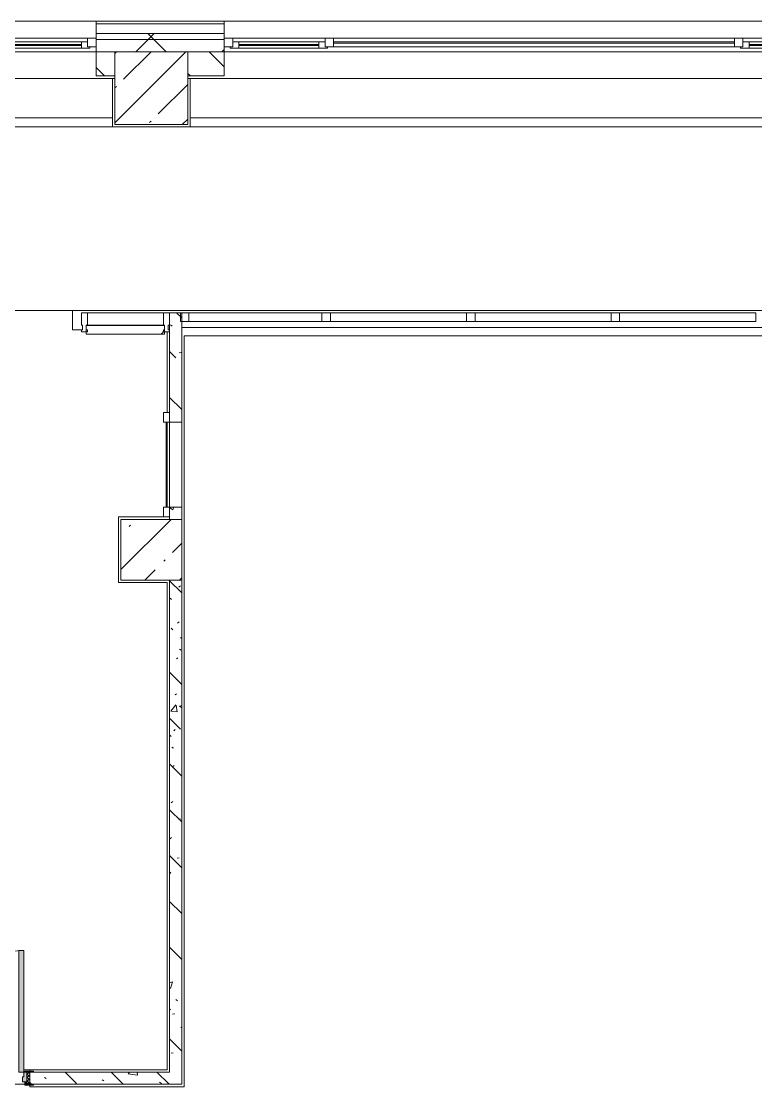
# Model space of a CAD drawing. Header units: millimetres. Extents: x -3724 to 231642, y -8553 to 29017.
# Drawn here: x 139094 to 145139, y 18580 to 27350 of the extents above; entities that cross this region are included whole.
import ezdxf

# ---------------------------------------------------------------- set-up
doc = ezdxf.new("R2010")
doc.units = ezdxf.units.MM
for name, color, linetype, lineweight, true_color in [('A-DOOR-2', 7, 'Continuous', 5, 0xaaaaaa), ('A-DOOR-3', 7, 'Continuous', 5, 0xe2e2e2), ('A-DOOR-FRAM-3', 7, 'Continuous', 5, 0xe2e2e2), ('A-DOOR-FRAM-4', 7, 'Continuous', 5, 0xaaaaaa), ('A-FLOR-1', 7, 'Continuous', 5, 0xaaaaaa), ('I-WALL-5', 7, 'Continuous', 5, 0x787878)]:
    doc.layers.add(name, color=color, linetype=linetype, lineweight=lineweight, true_color=true_color)
for name, color, linetype, lineweight in [('A-GLAZ-2', 7, 'Continuous', 5), ('A-GLAZ-CURT-2', 7, 'Continuous', 5), ('A-GLAZ-CWMG-2', 7, 'Continuous', 5), ('A-WALL', 7, 'Continuous', 9), ('A-WALL-3', 7, 'Continuous', 5), ('I-WALL-3', 7, 'Continuous', 5), ('S-COLS-2', 7, 'Continuous', 5)]:
    doc.layers.add(name, color=color, linetype=linetype, lineweight=lineweight)
pattern_1 = [(135, (79704.3, 0), (-377.1708, -377.1708), [533.4, -88.9, 17.78, -88.9]), (135, (79704.3, 376.94), (-377.1708, -377.1708), []), (50, (79704.3, 0), (637.6445, -55.7866), [66.675, -733.425]), (355, (79704.3, 0), (-123.3494, 668.699), [53.34, -586.74]), (100.451, (79757.4, -4.65), (514.299, 612.908), [56.665, -623.315]), (46.184, (79704.3, 177.8), (948.776, -147.15), [100.012, -1100.137]), (96.636, (79783.3, 165.5), (830.909, 865.997), [84.998, -934.973]), (351.184, (79704.3, 177.8), (830.918, 865.988), [80.01, -880.11]), (21, (79793.2, 133.35), (530.6506, -357.9283), [66.675, -733.425]), (326, (79793.2, 133.35), (216.308, 644.6585), [53.34, -586.74]), (71.451, (79837.4, 103.5), (746.9596, 286.7243), [56.665, -623.315]), (37.5, (79704.28, 0), (10.8105, 295.9426), [16.764, -562.864, 16.764, -578.866, -588.962]), (37.5, (79704.28, 0), (10.8105, 295.9426), [-1175.258, 16.764, -572.198]), (7.5, (79704.28, 0), (233.8692, 350.6318), [16.764, -322.834, 16.764, -549.529, -224.472]), (7.5, (79704.28, 0), (233.8692, 350.6318), [-905.891, 16.764, -207.708]), (327.5, (79506.03, 0), (474.5678, -20.0513), [16.764, -205.486, 16.764, -676.656, -920.115]), (327.5, (79506.03, 0), (474.5678, -20.0513), [-915.67, 16.764, -903.351]), (317.5, (79417.13, 0), (518.4522, 88.9934), [16.764, -272.161, 16.764, -443.738, -653.415]), (317.5, (79417.13, 0), (518.4522, 88.9934), [-749.427, 16.764, -636.651])]
pattern_2 = [(45, (79704.3, 0), (-353.5534, 353.5534), []), (135, (79704.3, 0), (-353.5534, -353.5534), [])]

# ---------------------------------------------------------------- blocks, each defined once
blk = doc.blocks.new('Системная панель - Стекло - 70мм-31693619-1_3_1_птичка')
at = {"layer": 'A-GLAZ-CURT-2'}
for p, q in [((547.5, 35), (-547.5, 35)), ((-547.5, 35), (-547.5, -35)), ((547.5, -35), (547.5, 35)), ((-547.5, -35), (547.5, -35))]:
    blk.add_line(p, q, dxfattribs=at)
blk = doc.blocks.new('Прямоугольный импост - 50 x 70 мм-23766079-1_3_1_птичка')
at = {"layer": 'A-GLAZ-CWMG-2'}
for p, q in [((-35, 35), (35, 35)), ((-35, -35), (-35, 35)), ((35, 35), (35, -35)), ((35, -35), (-35, -35))]:
    blk.add_line(p, q, dxfattribs=at)
blk = doc.blocks.new('Системная панель - Стекло - 70мм-31693620-1_3_1_птичка')
at = {"layer": 'A-GLAZ-CURT-2'}
for p, q in [((560, 35), (-560, 35)), ((-560, 35), (-560, -35)), ((560, -35), (560, 35)), ((-560, -35), (560, -35))]:
    blk.add_line(p, q, dxfattribs=at)
blk = doc.blocks.new('Прямоугольный импост - 50 x 70 мм-V202-1_3_1_птичка')
at = {"layer": 'A-GLAZ-CWMG-2'}
for p, q in [((-35, 35), (35, 35)), ((-35, -35), (-35, 35)), ((35, 35), (35, -35)), ((35, -35), (-35, -35))]:
    blk.add_line(p, q, dxfattribs=at)
blk = doc.blocks.new('Прямоугольный импост - Импост структурный с накладкой - 160мм Темный-32302294-1_3_1_птичка')
at = {"layer": 'A-GLAZ-CWMG-2'}
for p, q in [((-25, 40), (-25, 140)), ((-25, 140), (25, 140)), ((25, 140), (25, 40)), ((-15, 40), (-25, 40)), ((-25, -17), (-25, 0)), ((-25, 0), (-15, 0)), ((-15, 0), (-15, 40)), ((15, 40), (15, 0)), ((25, 40), (15, 40)), ((15, 0), (25, 0)), ((25, 0), (25, -17)), ((25, -17), (-25, -17))]:
    blk.add_line(p, q, dxfattribs=at)
blk = doc.blocks.new('110_Дверь_СКБ_1Ст_Внутренняя1 - Д-11 1100x2100h_кладовые _все__ коридор _между помещениями блока столовой__ моечные _все_-V200-1_3_1_птичка')
at = {"layer": 'A-DOOR-2'}
h = blk.add_hatch(dxfattribs=at)
h.set_pattern_fill('FP_147', color=256, style=0, pattern_type=2)
h.set_pattern_definition([(135, (1751.41, 114.685), (-14.14214, -14.14214), []), (225, (1751.41, 114.685), (14.14214, -14.14214), [])])
h.paths.add_polyline_path([(562.5, 50), (537.5, 50), (537.5, -50), (562.5, -50)])
at = {"layer": 'A-DOOR-3'}
h = blk.add_hatch(color=256, dxfattribs=at)
h.paths.add_polyline_path([(537.5, 50), (512.5, 50), (512.5, 10), (502.5, 10), (502.5, -30), (537.5, -30)])
h.paths.add_polyline_path([(-477.5, -6), (-477.5, 10), (-487.5, 10), (-487.5, 50), (-512.5, 50), (-512.5, -30), (-477.5, -30)])
at = {"layer": 'A-DOOR-FRAM-3'}
for points in [[(512.5, 70), (512.5, 1050), (472.5, 1050), (472.5, 50), (512.5, 50)], [(-497.5, 50), (-497.5, 58), (-567.5, 58), (-562.5, 50), (-512.5, 50)], [(592.5, 58), (522.5, 58), (522.5, 50), (592.5, 50)], [(-497.5, -50), (-567.5, -50), (-562.5, -58), (-497.5, -58)], [(-497.5, -30), (-512.5, -30), (-512.5, -50), (-497.5, -50)], [(537.5, -30), (522.5, -30), (522.5, -50), (537.5, -50)], [(592.5, -58), (587.5, -50), (522.5, -50), (522.5, -58), (587.5, -58)]]:
    blk.add_hatch(color=256, dxfattribs=at).paths.add_polyline_path(points)
at = {"layer": 'A-DOOR-FRAM-4'}
h = blk.add_hatch(dxfattribs=at)
h.set_pattern_fill('FP_148', color=256, style=0, pattern_type=2)
h.set_pattern_definition([(45, (-371.384, 114.685), (-14.1421, 14.1421), []), (135, (-371.384, 114.685), (-14.1421, -14.1421), [])])
h.paths.add_polyline_path([(-512.5, -50), (-512.5, 50), (-537.5, 50), (-537.5, -50)])
at = {"layer": 'A-DOOR-2'}
for p, q in [((512.5, 1050), (472.5, 1050)), ((472.5, 1050), (472.5, 50)), ((512.5, 50), (512.5, 1050)), ((472.5, 50), (512.5, 50))]:
    blk.add_line(p, q, dxfattribs=at)
blk.add_arc((512.5, 50), 1000, 90, 180, dxfattribs=at)
at = {"layer": 'A-DOOR-FRAM-4'}
for p, q in [((-497.5, 58), (-567.5, 58)), ((-567.5, 58), (-567.5, 50)), ((-567.5, 50), (-497.5, 50)), ((-512.5, 50), (-537.5, 50)), ((-537.5, 50), (-537.5, -50)), ((-487.5, 50), (-512.5, 50)), ((-512.5, 50), (-512.5, -30)), ((-512.5, -50), (-512.5, 50)), ((-497.5, 50), (-512.5, 50)), ((-512.5, 50), (-512.5, 49)), ((-512.5, 49), (-497.5, 49)), ((-497.5, 50), (-497.5, 58)), ((-497.5, 49), (-497.5, 50)), ((-487.5, 10), (-487.5, 50)), ((-477.5, 10), (-487.5, 10)), ((-477.5, -30), (-477.5, 10)), ((512.5, 10), (502.5, 10)), ((502.5, 10), (502.5, -30)), ((512.5, 50), (512.5, 10)), ((537.5, 50), (512.5, 50)), ((592.5, 58), (522.5, 58)), ((522.5, 58), (522.5, 50)), ((537.5, 50), (522.5, 50)), ((522.5, 50), (522.5, 49)), ((522.5, 50), (592.5, 50)), ((522.5, 49), (537.5, 49)), ((537.5, -30), (537.5, 50)), ((562.5, 50), (537.5, 50)), ((537.5, 50), (537.5, -50)), ((537.5, 49), (537.5, 50)), ((562.5, -50), (562.5, 50)), ((592.5, 50), (592.5, 58)), ((-497.5, -50), (-567.5, -50)), ((-567.5, -50), (-567.5, -58)), ((-567.5, -58), (-497.5, -58)), ((-537.5, -50), (-512.5, -50)), ((-512.5, -30), (-477.5, -30)), ((-497.5, -30), (-512.5, -30)), ((-512.5, -30), (-512.5, -50)), ((-512.5, -50), (-497.5, -50)), ((-497.5, -50), (-497.5, -30)), ((-497.5, -58), (-497.5, -50)), ((502.5, -30), (537.5, -30)), ((537.5, -30), (522.5, -30)), ((522.5, -30), (522.5, -50)), ((522.5, -50), (537.5, -50)), ((592.5, -50), (522.5, -50)), ((522.5, -50), (522.5, -58)), ((522.5, -58), (592.5, -58)), ((537.5, -50), (537.5, -30)), ((537.5, -50), (562.5, -50)), ((592.5, -58), (592.5, -50))]:
    blk.add_line(p, q, dxfattribs=at)
blk = doc.blocks.new('Системная панель - Стекло - 70мм-V212-1_3_1_птичка')
at = {"layer": 'A-GLAZ-CURT-2'}
for p, q in [((560, 35), (-560, 35)), ((-560, 35), (-560, -35)), ((560, -35), (560, 35)), ((-560, -35), (560, -35))]:
    blk.add_line(p, q, dxfattribs=at)
blk = doc.blocks.new('120_Окно_СКБ_2Ст - 120_Окно_СКБ_2Ст 2300х2400 _мал створка справа_-19949978-1_3_1_птичка')
at = {"layer": 'A-GLAZ-2'}
for p, q in [((-1150, -75), (-1150, -5)), ((-1150, -5), (-1080, -5)), ((1150, -5), (-1150, -5)), ((-1080, -75), (-1150, -75)), ((-1150, -75), (-1100, -75)), ((-1080, -75), (-1100, -75)), ((-1100, -75), (-1100, -85)), ((-1100, -85), (270, -85)), ((270, -85), (-1100, -85)), ((-1080, -5), (-1080, -75)), ((250, -35), (-1080, -35)), ((-1080, -35), (-1080, -75)), ((-1030, -85), (-1030, -35)), ((-1030, -55), (200, -55)), ((200, -65), (-1030, -65)), ((200, -85), (200, -35)), ((250, -75), (250, -5)), ((250, -5), (320, -5)), ((250, -75), (250, -35)), ((320, -75), (250, -75)), ((270, -75), (250, -75)), ((270, -75), (300, -75)), ((270, -85), (270, -75)), ((320, -75), (300, -75)), ((300, -75), (300, -85)), ((300, -85), (1100, -85)), ((1100, -85), (300, -85)), ((320, -5), (320, -75)), ((1080, -35), (320, -35)), ((320, -35), (320, -75)), ((370, -85), (370, -35)), ((370, -55), (1030, -55)), ((1030, -65), (370, -65)), ((1030, -85), (1030, -35)), ((1080, -75), (1080, -5)), ((1080, -5), (1150, -5)), ((1080, -75), (1080, -35)), ((1150, -75), (1080, -75)), ((1100, -75), (1080, -75)), ((1100, -75), (1150, -75)), ((1100, -85), (1100, -75)), ((1150, -5), (1150, -75))]:
    blk.add_line(p, q, dxfattribs=at)
blk = doc.blocks.new('120_Окно_СКБ_3Ст - 120_Окно_СКБ_3Ст_5100-21641134-1_3_1_птичка')
at = {"layer": 'A-GLAZ-2'}
for p, q in [((-2550, -75), (-2550, -5)), ((-2550, -5), (-2480, -5)), ((2550, -5), (-2550, -5)), ((-2480, -75), (-2550, -75)), ((-2550, -75), (-2500, -75)), ((-2480, -75), (-2500, -75)), ((-2500, -75), (-2500, -85)), ((-2500, -85), (-1700, -85)), ((-1700, -85), (-2500, -85)), ((-2480, -5), (-2480, -75)), ((-1720, -35), (-2480, -35)), ((-2480, -35), (-2480, -75)), ((-2430, -85), (-2430, -35)), ((-2430, -55), (-1770, -55)), ((-1770, -65), (-2430, -65)), ((-1770, -85), (-1770, -35)), ((-1720, -75), (-1720, -5)), ((-1720, -5), (-1650, -5)), ((-1720, -75), (-1720, -35)), ((-1650, -75), (-1720, -75)), ((-1700, -75), (-1720, -75)), ((-1700, -75), (1700, -75)), ((-1700, -85), (-1700, -75)), ((-1650, -5), (-1650, -75)), ((1650, -35), (-1650, -35)), ((1650, -45), (-1650, -45)), ((1650, -75), (1650, -5)), ((1650, -5), (1720, -5)), ((1720, -75), (1650, -75)), ((1720, -75), (1700, -75)), ((1700, -75), (1700, -85)), ((1700, -85), (2500, -85)), ((2500, -85), (1700, -85)), ((1720, -5), (1720, -75)), ((2480, -35), (1720, -35)), ((1720, -35), (1720, -75)), ((1770, -85), (1770, -35)), ((1770, -55), (2430, -55)), ((2430, -65), (1770, -65)), ((2430, -85), (2430, -35)), ((2480, -75), (2480, -5)), ((2480, -5), (2550, -5)), ((2480, -75), (2480, -35)), ((2550, -75), (2480, -75)), ((2500, -75), (2480, -75)), ((2500, -75), (2550, -75)), ((2500, -85), (2500, -75)), ((2550, -5), (2550, -75))]:
    blk.add_line(p, q, dxfattribs=at)
blk = doc.blocks.new('BSC_Колонна _Прямоугольная - 500х500-V243-1_3_1_птичка')
at = {"layer": 'S-COLS-2'}
h = blk.add_hatch(dxfattribs=at)
h.set_pattern_fill('FP_200', color=256, style=0, pattern_type=2)
h.set_pattern_definition([(45, (-60460, -23000), (-285.1231, 285.1231), []), (45, (-60174.88, -23000), (-285.1231, 285.1231), [504.031, -100.806, 16.764, -84.042])])
h.paths.add_polyline_path([(237.1, -250), (250, -250), (247.8, 250), (-250, 249.2), (-250, -250), (150, -250)])
for p, q in [((250, 250), (-250, 250)), ((-250, 250), (-250, -250)), ((250, -250), (250, 250)), ((-250, -250), (250, -250))]:
    blk.add_line(p, q, dxfattribs=at)
blk = doc.blocks.new('Штора противопожарная_Рен - ШТ_700х700-22567375-1_3_1_птичка')
at = {"layer": 'A-DOOR-2'}
for p, q in [((-430, 100), (-350, 100)), ((-430, 50), (-430, 100)), ((-350, 100), (-350, 50)), ((350, 100), (430, 100)), ((350, 50), (350, 100)), ((430, 100), (430, 50)), ((-350, 50), (-430, 50)), ((-350, 77.5), (350, 77.5)), ((-350, 72.5), (-350, 77.5)), ((350, 72.5), (-350, 72.5)), ((350, 77.5), (350, 72.5)), ((430, 50), (350, 50))]:
    blk.add_line(p, q, dxfattribs=at)
blk = doc.blocks.new('Системная панель - Стекло - 70мм-32304938-1_3_1_птичка')
at = {"layer": 'A-GLAZ-CURT-2'}
h = blk.add_hatch(dxfattribs=at)
h.set_pattern_fill('FP_213', color=256, style=0, pattern_type=2)
h.set_pattern_definition([(225, (60747.5, 24310), (1414.214, -1414.214), [1000, -3000]), (225, (61747.5, 24810), (1414.214, -1414.214), [3000, -1000]), (225, (59747.5, 25310), (1414.214, -1414.214), [1000, -3000])])
h.paths.add_polyline_path([(322.5, 35), (-322.5, 35), (-322.5, -35), (322.5, -35), (322.5, 0)])
for p, q in [((322.5, 35), (-322.5, 35)), ((-322.5, 35), (-322.5, -35)), ((322.5, -35), (322.5, 35)), ((-322.5, -35), (322.5, -35))]:
    blk.add_line(p, q, dxfattribs=at)
blk = doc.blocks.new('Прямоугольный импост - Импост структурный с накладкой - 160мм Темный-32304618-1_3_1_птичка')
at = {"layer": 'A-GLAZ-CWMG-2'}
for p, q in [((59935, 24950), (60560, 24950)), ((59935, 24850), (60560, 24850))]:
    blk.add_line(p, q, dxfattribs=at)
blk = doc.blocks.new('Системная панель - Стекло - 70мм-V260-1_3_1_птичка')
at = {"layer": 'A-GLAZ-CURT-2'}
for p, q in [((560, 35), (-560, 35)), ((-560, 35), (-560, -35)), ((560, -35), (560, 35)), ((-560, -35), (560, -35))]:
    blk.add_line(p, q, dxfattribs=at)
blk = doc.blocks.new('Прямоугольный импост - Импост структурный с накладкой - 160мм Темный-32302318-1_3_1_птичка')
at = {"layer": 'A-GLAZ-CWMG-2'}
for p, q in [((0, 140), (-50, 140)), ((-50, 140), (-50, 40)), ((0, 40), (0, 140)), ((-50, 40), (-40, 40)), ((-40, 0), (-50, 0)), ((-50, 0), (-50, -17)), ((-40, 40), (-40, 0)), ((-10, 0), (-10, 40)), ((-10, 40), (0, 40)), ((0, 0), (-10, 0)), ((0, -17), (0, 0)), ((-50, -17), (0, -17))]:
    blk.add_line(p, q, dxfattribs=at)
blk = doc.blocks.new('Зашивка приборов отопления9 - Зашивка приборов отопления-33277916-1_3_1_птичка')
at = {"layer": 'A-WALL-3'}
for p, q in [((51570, 26880), (51570, 26555)), ((54140, 26880), (51570, 26880)), ((54140, 26555), (54140, 26880)), ((51570, 26555), (54140, 26555)), ((54140, 26555), (51570, 26555)), ((51570, 26555), (51570, 26480)), ((54140, 26480), (54140, 26555)), ((51570, 26480), (54140, 26480))]:
    blk.add_line(p, q, dxfattribs=at)
blk = doc.blocks.new('Зашивка приборов отопления10 - Зашивка приборов отопления-33278020-1_3_1_птичка')
at = {"layer": 'A-WALL-3'}
for p, q in [((51570, 26880), (51570, 26555)), ((56925.6, 26880), (51570, 26880)), ((56925.6, 26555), (56925.6, 26880)), ((51570, 26555), (56925.6, 26555)), ((56930, 26555), (51570, 26555)), ((51570, 26555), (51570, 26480)), ((56930, 26480), (56930, 26555)), ((51570, 26480), (56930, 26480))]:
    blk.add_line(p, q, dxfattribs=at)

msp = doc.modelspace()

# ---------------------------------------------------------------- hatches: boundary and pattern name
at = {"layer": 'A-WALL-3'}
h = msp.add_hatch(dxfattribs=at)
h.set_pattern_fill('FP_137', color=256, style=0, pattern_type=2)
h.set_pattern_definition(pattern_2)
h.paths.add_polyline_path([(160567.7, 27200), (164674.3, 27200), (164674.3, 27250), (160054.3, 27250), (160054.3, 27200), (160354.3, 27200)])
h.paths.add_polyline_path([(156372.5, 27200), (156954.3, 27200), (156954.3, 27250), (156054.3, 27250), (156054.3, 27200)])
h.paths.add_polyline_path([(150014.3, 27200), (150514.3, 27200), (150514.3, 27250), (147914.3, 27250), (147914.3, 27200), (147982.1, 27200)])
h.paths.add_polyline_path([(152614.3, 27200), (153954.3, 27200), (153954.3, 27250), (152614.3, 27250), (152614.3, 27210)])
h.paths.add_polyline_path([(146814.3, 27200), (146814.3, 27250), (145864.3, 27250), (145864.3, 27200), (146464.3, 27200)])
h.paths.add_polyline_path([(140464.3, 27200), (140764.3, 27200), (140764.3, 27250), (139709.3, 27250), (139709.3, 27200)])
h.paths.add_polyline_path([(137409.3, 27200), (137409.3, 27250), (136564.3, 27250), (136564.3, 27200), (137254.3, 27200)])
h.paths.add_polyline_path([(133864.3, 27200), (134464.3, 27200), (134464.3, 27250), (133564.3, 27250), (133564.3, 27200)])
h.paths.add_polyline_path([(131201.3, 27200), (131464.3, 27200), (131464.3, 27250), (130564.3, 27250), (130564.3, 27200)])
h.paths.add_polyline_path([(128054.9, 27200), (128464.3, 27200), (128464.3, 27250), (127364.3, 27250), (127364.3, 27200), (127864.3, 27200)])
h.paths.add_polyline_path([(122810.9, 27200), (124264.3, 27200), (124264.3, 27250), (121864.3, 27250), (121864.3, 27200), (122484.3, 27200)])
h = msp.add_hatch(dxfattribs=at)
h.set_pattern_fill('FP_137', color=256, style=0, pattern_type=2)
h.set_pattern_definition(pattern_2)
h.paths.add_polyline_path([(122464.3, 27100), (124264.3, 27100), (124264.3, 27200), (121864.3, 27200), (121864.3, 27100)])
h.paths.add_polyline_path([(131201.3, 27100), (131464.3, 27100), (131464.3, 27200), (130564.3, 27200), (130564.3, 27100), (131104.3, 27100)])
h.paths.add_polyline_path([(163804.3, 27100), (164674.3, 27100), (164669.7, 27200), (160054.3, 27198.1), (160054.3, 27100), (163714.1, 27100)])
h.paths.add_polyline_path([(133564.3, 27100), (134464.3, 27100), (134464.3, 27200), (133564.3, 27200), (133564.3, 27140)])
h.paths.add_polyline_path([(136564.3, 27100), (137409.3, 27100), (137409.3, 27200), (136564.3, 27200), (136564.3, 27140)])
h.paths.add_polyline_path([(139709.3, 27100), (140764.3, 27100), (140764.3, 27200), (139709.3, 27200), (139709.3, 27140)])
h.paths.add_polyline_path([(128464.3, 27100), (128464.3, 27200), (127364.3, 27200), (127364.3, 27100), (128054.9, 27100)])
h.paths.add_polyline_path([(145864.3, 27100), (146782.3, 27102), (146782.3, 27110), (146814.3, 27110), (146814.3, 27200), (145864.3, 27200), (145864.3, 27140)])
h.paths.add_polyline_path([(156454.3, 27100), (156954.3, 27100), (156954.3, 27200), (156054.3, 27200), (156054.3, 27100), (156372.5, 27100)])
h.paths.add_polyline_path([(147914.3, 27100), (150514.3, 27100), (150514.3, 27200), (147914.3, 27200), (147914.3, 27110), (147946.3, 27110), (147946.3, 27102), (147914.3, 27102)])
h.paths.add_polyline_path([(153244.3, 27100), (153954.3, 27100), (153954.3, 27200), (152614.3, 27200), (152614.3, 27100), (153226.1, 27100)])
h = msp.add_hatch(dxfattribs=at)
h.set_pattern_fill('FP_119', color=256, style=0, pattern_type=2)
h.set_pattern_definition([(135, (79704.28, 0), (-176.7767, -176.7767), [])])
h.paths.add_polyline_path([(147910.3, 26900), (150014.3, 26900), (150014.3, 27100), (147910.3, 27100)])
h.paths.add_polyline_path([(131304.3, 26900), (131464.3, 26900), (131464.3, 27100), (130564.3, 27100), (130564.3, 26900), (131201.3, 26900)])
h.paths.add_polyline_path([(133564.3, 26900), (133864.3, 26900), (133864.3, 27100), (133564.3, 27100), (133564.3, 26969.4)])
h.paths.add_polyline_path([(160354.3, 26900), (160354.3, 27100), (160054.3, 27100), (160054.3, 26900)])
h.paths.add_polyline_path([(156454.3, 26900), (156454.3, 27100), (156054.3, 27100), (156054.3, 26900), (156372.5, 26900)])
h.paths.add_polyline_path([(136564.3, 26900), (137409.3, 26900), (137409.3, 27100), (136564.3, 27100)])
h.paths.add_polyline_path([(140640.5, 26900), (140764.3, 26900), (140764.3, 27100), (140464.3, 27100), (140464.3, 26900)])
h.paths.add_polyline_path([(122464.3, 26900), (124264.3, 26900), (124264.3, 27100), (122464.3, 27100), (122464.3, 27061.4)])
h.paths.add_polyline_path([(139864.3, 26900), (139864.3, 27100), (139709.3, 27100), (139709.3, 26900)])
h.paths.add_polyline_path([(153954.3, 26900), (153954.3, 27100), (153744.3, 27100), (153744.3, 26900)])
h.paths.add_polyline_path([(153244.3, 26900), (153244.3, 27100), (152614.3, 27100), (152614.3, 26900), (153226.1, 26900)])
h.paths.add_polyline_path([(146764.3, 26900), (146764.3, 27100), (146464.3, 27100), (146464.3, 26900)])
h.paths.add_polyline_path([(127364.3, 26900), (127864.3, 26900), (127864.3, 27100), (127364.3, 27100), (127364.3, 27079.6)])
at = {"layer": 'I-WALL-5'}
h = msp.add_hatch(dxfattribs=at)
h.set_pattern_fill('FP_144', color=256, style=0, pattern_type=2)
h.set_pattern_definition(pattern_1)
h.paths.add_polyline_path([(140414.3, 18600), (140414.3, 22750), (140314.3, 22750), (140314.3, 18600), (140401.8, 18600)])
h.paths.add_polyline_path([(140314.3, 23250), (140414.3, 23250), (140414.3, 23350), (140314.3, 23350), (140314.3, 23270)])
h.paths.add_polyline_path([(140314.3, 24050), (140414.3, 24050), (140414.3, 24950), (140314.3, 24950), (140314.3, 24130)])
h = msp.add_hatch(dxfattribs=at)
h.set_pattern_fill('FP_144', color=256, style=0, pattern_type=2)
h.set_pattern_definition(pattern_1)
h.paths.add_polyline_path([(139194.3, 18600), (140314.3, 18600), (140314.3, 18700), (139164.3, 18700), (139164.3, 18600)])
h.paths.add_polyline_path([(137854.3, 18600), (138064.3, 18600), (138064.3, 18700), (137834.3, 18700), (137834.3, 18600)])
at = {"layer": 'S-COLS-2'}
h = msp.add_hatch(dxfattribs=at)
h.set_pattern_fill('FP_118', color=256, style=0, pattern_type=2)
h.set_pattern_definition([(45, (79704.28, 0), (-285.1231, 285.1231), []), (45, (79989.4, 0), (-285.1231, 285.1231), [504.031, -100.806, 16.764, -84.042])])
h.paths.add_polyline_path([(139891.4, 26500), (140464.3, 26500), (140464.3, 27100), (139864.3, 27100), (139864.3, 26500)])

# ---------------------------------------------------------------- linework, layer by layer
at = {"layer": 'A-FLOR-1'}
for p, q in [((140484.3, 26480), (139844.3, 26480)), ((137654.3, 24970), (146484.3, 24970)), ((139514.3, 24810), (139514.3, 24970)), ((139589.3, 24810), (139514.3, 24810)), ((140294.3, 24130), (140294.3, 24793)), ((146344.3, 24760), (140434.3, 24760)), ((140434.3, 24760), (140434.3, 18580)), ((140294.3, 23350), (140294.3, 24050)), ((139894.3, 22730), (139894.3, 23270)), ((139894.3, 23270), (140264.3, 23270)), ((140294.3, 22730), (139894.3, 22730)), ((140294.3, 18720), (140294.3, 22730)), ((140294.3, 18720), (139114.3, 18720)), ((139164.3, 18708), (139164.3, 18720)), ((139164.3, 18580), (139164.3, 18592)), ((140434.3, 18580), (139164.3, 18580))]:
    msp.add_line(p, q, dxfattribs=at)
at = {"layer": 'A-WALL'}
for p, q in [((140764.3, 27330), (139709.3, 27330)), ((140764.3, 27250), (139709.3, 27250)), ((140764.3, 27200), (139709.3, 27200)), ((139864.3, 27100), (139709.3, 27100)), ((139709.3, 27100), (139864.3, 27100)), ((140764.3, 27100), (140464.3, 27100)), ((140464.3, 27100), (140764.3, 27100))]:
    msp.add_line(p, q, dxfattribs=at)
at = {"layer": 'A-WALL-3'}
for p, q in [((130564.3, 27350), (146814.3, 27350)), ((139709.3, 27350), (139709.3, 27100)), ((140764.3, 27100), (140764.3, 27350)), ((139709.3, 27100), (137409.3, 27100)), ((139709.3, 27100), (139709.3, 26900)), ((139864.3, 26900), (139864.3, 27100)), ((139864.3, 27100), (140464.3, 27100)), ((140464.3, 27100), (140464.3, 26900)), ((140764.3, 26900), (140764.3, 27100)), ((145864.3, 27100), (140764.3, 27100)), ((139709.3, 26900), (139864.3, 26900)), ((140464.3, 26900), (140764.3, 26900))]:
    msp.add_line(p, q, dxfattribs=at)
at = {"layer": 'I-WALL-3'}
for p, q in [((137409.3, 27100), (139709.3, 27100)), ((140764.3, 27100), (145864.3, 27100)), ((139864.3, 26880), (137254.3, 26880)), ((145864.3, 26880), (140464.3, 26880)), ((140314.3, 24950), (140314.3, 24130)), ((140414.3, 24950), (140314.3, 24950)), ((140414.3, 23250), (140414.3, 24950)), ((146364.3, 24830), (140414.3, 24830)), ((140314.3, 24050), (140414.3, 24050)), ((140314.3, 23350), (140314.3, 24050)), ((140414.3, 23350), (140314.3, 23350)), ((140314.3, 23270), (140314.3, 23250)), ((140314.3, 22750), (140314.3, 18700)), ((140414.3, 18600), (140414.3, 22750)), ((140314.3, 18700), (139194.3, 18700)), ((139124.3, 18600), (138104.3, 18600)), ((139194.3, 18600), (140414.3, 18600))]:
    msp.add_line(p, q, dxfattribs=at)
at = {"layer": 'S-COLS-2'}
for p, q in [((140464.3, 27100), (139864.3, 27100)), ((139864.3, 27100), (139864.3, 26900)), ((140464.3, 26900), (140464.3, 27100)), ((139864.3, 26900), (139864.3, 26500)), ((140464.3, 26500), (140464.3, 26900)), ((139864.3, 26500), (140464.3, 26500))]:
    msp.add_line(p, q, dxfattribs=at)

# ---------------------------------------------------------------- block references
at = {"layer": 'A-DOOR-2', "rotation": 89.99999999999991}
msp.add_blockref('Штора противопожарная_Рен - ШТ_700х700-22567375-1_3_1_птичка', (140364.3, 23700), dxfattribs=at)
at = {"layer": 'A-DOOR-2'}
msp.add_blockref('110_Дверь_СКБ_1Ст_Внутренняя1 - Д-11 1100x2100h_кладовые _все__ коридор _между помещениями блока столовой__ моечные _все_-V200-1_3_1_птичка', (138601.8, 18650), dxfattribs=at)
at = {"layer": 'A-GLAZ-2'}
for name, p in [('120_Окно_СКБ_2Ст - 120_Окно_СКБ_2Ст 2300х2400 _мал створка справа_-19949978-1_3_1_птичка', (138559.3, 27215)), ('120_Окно_СКБ_3Ст - 120_Окно_СКБ_3Ст_5100-21641134-1_3_1_птичка', (143314.3, 27215))]:
    msp.add_blockref(name, p, dxfattribs=at)
at = {"layer": 'A-GLAZ-CURT-2', "rotation": 180}
for name, p in [('Системная панель - Стекло - 70мм-31693619-1_3_1_птичка', (141021.8, 24915)), ('Системная панель - Стекло - 70мм-V260-1_3_1_птичка', (142199.3, 24915)), ('Системная панель - Стекло - 70мм-31693620-1_3_1_птичка', (143389.3, 24915)), ('Системная панель - Стекло - 70мм-V212-1_3_1_птичка', (144579.3, 24915)), ('Системная панель - Стекло - 70мм-32304938-1_3_1_птичка', (139951.8, 24810))]:
    msp.add_blockref(name, p, dxfattribs=at)
at = {"layer": 'A-GLAZ-CWMG-2', "extrusion": (0, 0, -1)}
for name, p in [('Прямоугольный импост - Импост структурный с накладкой - 160мм Темный-32302294-1_3_1_птичка', (-139614.3, 24810)), ('Прямоугольный импост - 50 x 70 мм-V202-1_3_1_птичка', (-140439.3, 24915)), ('Прямоугольный импост - 50 x 70 мм-23766079-1_3_1_птичка', (-141604.3, 24915)), ('Прямоугольный импост - 50 x 70 мм-23766079-1_3_1_птичка', (-142794.3, 24915)), ('Прямоугольный импост - 50 x 70 мм-23766079-1_3_1_птичка', (-143984.3, 24915))]:
    msp.add_blockref(name, p, dxfattribs=at)
at = {"layer": 'A-GLAZ-CWMG-2'}
for name, p in [('Прямоугольный импост - Импост структурный с накладкой - 160мм Темный-32304618-1_3_1_птичка', (79704.3, 0)), ('Прямоугольный импост - Импост структурный с накладкой - 160мм Темный-32302318-1_3_1_птичка', (140314.3, 24810))]:
    msp.add_blockref(name, p, dxfattribs=at)
at = {"layer": 'A-WALL-3'}
for name, p in [('Зашивка приборов отопления9 - Зашивка приборов отопления-33277916-1_3_1_птичка', (85704.3, 0)), ('Зашивка приборов отопления10 - Зашивка приборов отопления-33278020-1_3_1_птичка', (88914.3, 0))]:
    msp.add_blockref(name, p, dxfattribs=at)
at = {"layer": 'S-COLS-2'}
msp.add_blockref('BSC_Колонна _Прямоугольная - 500х500-V243-1_3_1_птичка', (140164.3, 23000), dxfattribs=at)

doc.saveas('drawing.dxf')
